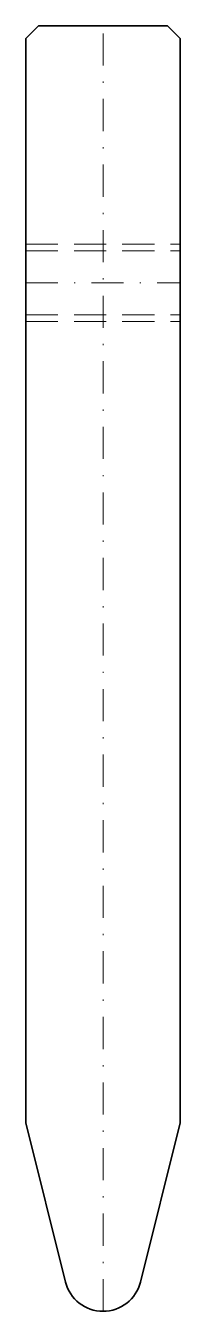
# Model space of a CAD drawing. Header units: millimetres. Extents: x -6 to 6, y -100 to 0.
import ezdxf

# ---------------------------------------------------------------- set-up
doc = ezdxf.new("R2010")
doc.units = ezdxf.units.MM
doc.header["$LTSCALE"] = 5
for name, pattern in [('AUSGEZOGEN', [0]), ('DASHDOT', [1, 0.5, -0.25, 0, -0.25]), ('DASHED', [0.75, 0.5, -0.25])]:
    doc.linetypes.add(name, pattern=pattern)
doc.layers.add('2', color=7, linetype='Continuous')

# ---------------------------------------------------------------- blocks, each defined once
blk = doc.blocks.new('15766_nNn00')
at = {"layer": '2', "color": 7, "linetype": 'AUSGEZOGEN', "lineweight": 35}
for p, q in [((-5, 0), (-6, -1)), ((5, 0), (-5, 0)), ((6, -1), (5, 0)), ((-6, -1), (-6, -85.336)), ((6, -85.336), (6, -1)), ((-6, -85.336), (-2.911, -97.726)), ((2.911, -97.726), (6, -85.336))]:
    blk.add_line(p, q, dxfattribs=at)
blk.add_arc((0, -97), 3, 194, 346, dxfattribs=at)

msp = doc.modelspace()

# ---------------------------------------------------------------- linework, layer by layer
at = {"layer": '2', "color": 7, "linetype": 'DASHDOT', "lineweight": 18}
for p, q in [((0, -100), (0, 0)), ((-6, -20), (6, -20))]:
    msp.add_line(p, q, dxfattribs=at)
at = {"layer": '2', "color": 7, "linetype": 'DASHED', "lineweight": 18}
for p, q in [((-6, -17), (6, -17)), ((-6, -17.5), (6, -17.5)), ((-6, -22.5), (6, -22.5)), ((-6, -23), (6, -23))]:
    msp.add_line(p, q, dxfattribs=at)

# ---------------------------------------------------------------- block references
msp.add_blockref('15766_nNn00', (0, 0))

doc.saveas('drawing.dxf')
